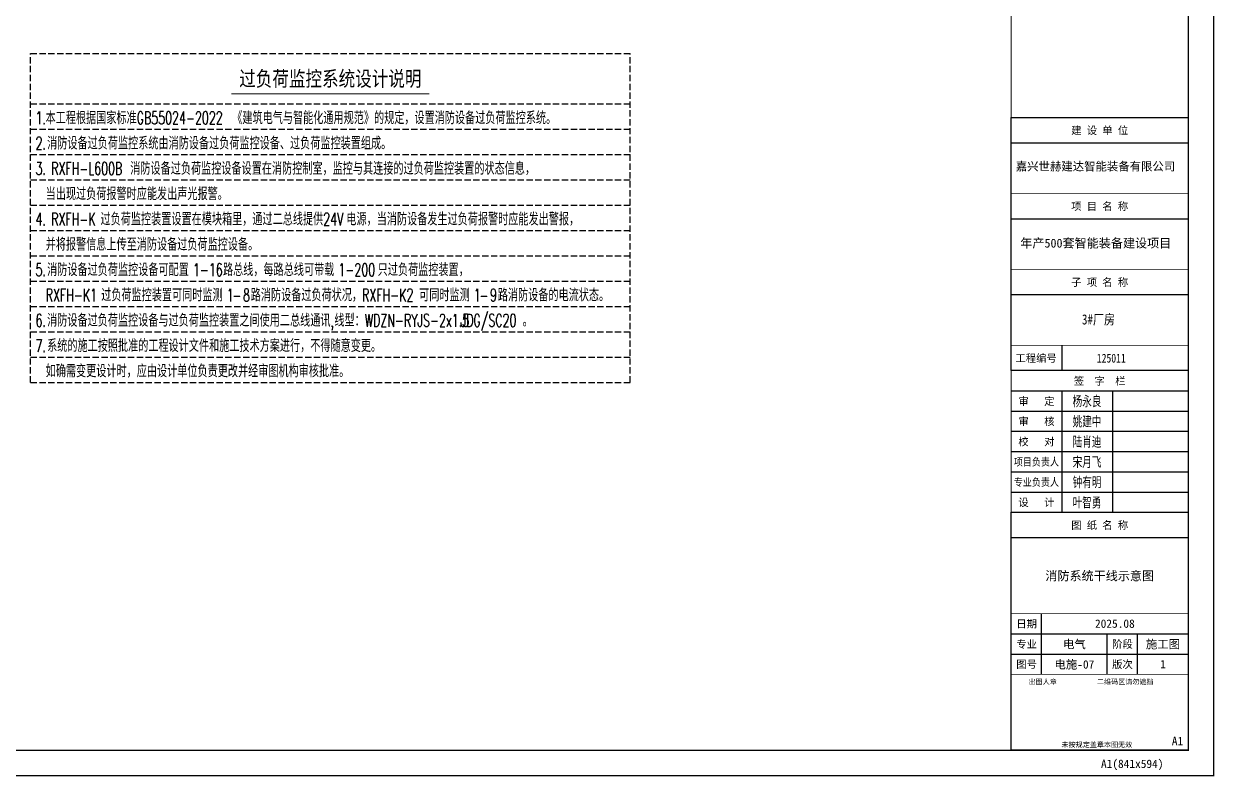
# Model space of a CAD drawing. Extents: x -1396510 to 1250330, y -1892470 to 1623980.
# Drawn here: x -518861 to -471815, y -1485155 to -1455430 of the extents above; entities that cross this region are included whole.
import ezdxf
from ezdxf.enums import TextEntityAlignment as Align

# ---------------------------------------------------------------- set-up
doc = ezdxf.new("R2010")
doc.units = 0
doc.header["$LTSCALE"] = 1000
doc.header["$MEASUREMENT"] = 0
doc.linetypes.add('DASH', pattern=[0.35, 0.25, -0.1])
doc.layers.get('Defpoints').update_dxf_attribs({"color": 210})
for name, color, linetype in [('0-cxFrame', 155, 'Continuous'), ('qianming', 155, 'Continuous'), ('TEL_TEXT', 7, 'Continuous'), ('经纶图框—文字', 3, 'Continuous')]:
    doc.layers.add(name, color=color, linetype=linetype)
doc.layers.add('0-cxText', color=131, linetype='Continuous', lineweight=25)
doc.styles.add('_TEL_DIM', font='SIMPLEX', dxfattribs={"width": 0.8, "height": 3.5, "bigfont": 'HZTXT'})
doc.styles.add('BZHZ', font='bzxw', dxfattribs={"width": 0.8, "bigfont": 'bzhz'})
doc.styles.add('cx_biaoti', font='')
doc.styles.add('cx_tuming', font='simhei.ttf')
doc.styles.add('cx_tuqian1', font='')
doc.styles.add('TKJY_宋体', font='', dxfattribs={"width": 0.8})
doc.styles.add('宋体', font='')
doc.styles.add('黑体', font='simhei.ttf', dxfattribs={"height": 12})
doc.styles.get('cx_biaoti').set_extended_font_data('SimSun')
doc.styles.get('cx_tuqian1').set_extended_font_data('SimSun')
doc.styles.get('TKJY_宋体').set_extended_font_data('SimSun')
doc.styles.get('宋体').set_extended_font_data('SimSun')

# ---------------------------------------------------------------- blocks, each defined once
blk = doc.blocks.new('zjcx_lan_qianzi(Dragon)')
for p, q in [((-7000, 4800), (0, 4800)), ((-5000, 4800), (-5000, 0)), ((-3000, 4800), (-3000, 0)), ((-7000, 4000), (0, 4000)), ((-7000, 3200), (0, 3200)), ((-7000, 2400), (0, 2400)), ((-7000, 1600), (0, 1600)), ((-7000, 800), (0, 800))]:
    blk.add_line(p, q)
at = {"const_width": 30}
blk.add_lwpolyline([(-7000, 5600), (0, 5600)], dxfattribs=at)
blk.add_lwpolyline([(-7000, 5600), (0, 5600), (0, 0), (-7000, 0)], close=True, dxfattribs=at)
at = {"style": 'cx_biaoti'}
for s, p in [('签  字  栏', (-3500, 5200)), ('审   定', (-6000, 4400)), ('审   核', (-6000, 3600)), ('校   对', (-6000, 2800)), ('设   计', (-6000, 400))]:
    blk.add_text(s, height=300, dxfattribs=at).set_placement(p, align=Align.MIDDLE)
at = {"style": 'cx_biaoti', "width": 0.85}
for s, p in [('项目负责人', (-6000, 2000)), ('专业负责人', (-6000, 1200))]:
    blk.add_text(s, height=300, dxfattribs=at).set_placement(p, align=Align.MIDDLE)
blk = doc.blocks.new('T-签字(Dragon)')
at = {"layer": '0-cxFrame'}
blk.add_blockref('zjcx_lan_qianzi(Dragon)', (0, 0), dxfattribs=at)
at = {"layer": 'qianming', "style": 'BZHZ', "width": 0.8}
for s, p in [('杨永良', (-4000, 4400)), ('姚建中', (-4000, 3600)), ('陆肖迪', (-4000, 2800)), ('宋月飞', (-4000, 2000)), ('钟有明', (-4000, 1200)), ('叶智勇', (-4000, 400))]:
    blk.add_text(s, height=450, dxfattribs=at).set_placement(p, align=Align.MIDDLE)
blk = doc.blocks.new('zjcx_lan_tuming(Dragon)')
for p, q in [((-7000, 8400), (0, 8400)), ((-5800, 3000), (-5800, 5400)), ((-7000, 4600), (0, 4600)), ((-3200, 3000), (-3200, 4600)), ((-2000, 3000), (-2000, 4600)), ((-7000, 3800), (0, 3800))]:
    blk.add_line(p, q)
at = {"const_width": 30}
for points in [[(-7000, 9400), (0, 9400)], [(-7000, 5400), (0, 5400)], [(-7000, 3000), (0, 3000)], [(-7000, 0), (0, 0)]]:
    blk.add_lwpolyline(points, dxfattribs=at)
blk.add_lwpolyline([(-7000, 9400), (0, 9400), (0, 0), (-7000, 0)], close=True)
at = {"style": 'cx_biaoti'}
for s, p in [('图 纸 名 称', (-3500, 8900)), ('日期', (-6388, 5000)), ('专业', (-6388, 4200)), ('阶段', (-2600, 4200)), ('图号', (-6388, 3400)), ('版次', (-2600, 3400))]:
    blk.add_text(s, height=300, dxfattribs=at).set_placement(p, align=Align.MIDDLE)
for s, p in [('出图人章', (-6316, 2607)), ('二维码区请勿遮挡', (-3609, 2607)), ('未按规定盖章本图无效', (-5013, 120))]:
    blk.add_text(s, height=200, dxfattribs=at).set_placement(p)
blk = doc.blocks.new('T-图签(Dragon)')
blk.add_blockref('zjcx_lan_tuming(Dragon)', (0, 0))
at = {"color": 3, "style": 'cx_biaoti'}
for s, p in [('2025.08', (-2900, 5000)), ('电气', (-4500, 4200)), ('施工图', (-1000, 4200))]:
    blk.add_text(s, height=330, dxfattribs=at).set_placement(p, align=Align.MIDDLE)
blk = doc.blocks.new('zjcx_lan_xiangmu(Dragon)')
for p, q in [((-7000, 9000), (0, 9000)), ((-7000, 6000), (0, 6000)), ((-7000, 3000), (0, 3000)), ((-5000, 1000), (-5000, 0))]:
    blk.add_line(p, q)
at = {"const_width": 30}
for points in [[(-7000, 10000), (0, 10000)], [(-7000, 7000), (0, 7000)], [(-7000, 7000), (0, 7000)], [(-7000, 4000), (0, 4000)], [(-7000, 4000), (0, 4000)], [(-7000, 1000), (0, 1000)], [(-7000, 0), (0, 0)]]:
    blk.add_lwpolyline(points, dxfattribs=at)
blk.add_lwpolyline([(-7000, 10000), (0, 10000), (0, 0), (-7000, 0)], close=True)
at = {"style": 'cx_biaoti'}
for s, p in [('建 设 单 位', (-3500, 9500)), ('项 目 名 称', (-3500, 6500)), ('子 项 名 称', (-3500, 3500)), ('工程编号', (-6013, 500))]:
    blk.add_text(s, height=300, dxfattribs=at).set_placement(p, align=Align.MIDDLE)
blk = doc.blocks.new('T-项目(Dragon)')
blk.add_blockref('zjcx_lan_xiangmu(Dragon)', (0, 0))
at = {"color": 3, "style": 'cx_tuming'}
for s, height, p in [('嘉兴世赫建达智能装备有限公司', 330, (-6816, 7901)), ('年产500套智能装备建设项目 ', 350, (-6638, 4859))]:
    blk.add_text(s, height=height, dxfattribs=at).set_placement(p)
at = {"layer": '经纶图框—文字', "color": 4, "style": 'TKJY_宋体', "width": 0.8}
blk.add_text('125011', height=350, dxfattribs=at).set_placement((-3042, 316), align=Align.CENTER)
blk = doc.blocks.new('zjcx_T1(Dragon)')
at = {"layer": '0-cxFrame', "const_width": 50}
blk.add_lwpolyline([(-7000, 0), (0, 0), (0, 57400), (-7000, 57400)], close=True, dxfattribs=at)
at = {"layer": '0-cxFrame'}
for name, p in [('T-项目(Dragon)', (0, 15000)), ('T-签字(Dragon)', (0, 9400)), ('T-图签(Dragon)', (0, 0))]:
    blk.add_blockref(name, p, dxfattribs=at)
blk = doc.blocks.new('TK22.A1 L(Dragon)')
at = {"layer": '0-cxFrame', "color": 7, "const_width": 0.5}
blk.add_lwpolyline([(0, 0), (-841, 0), (-841, 594), (0, 594)], close=True, dxfattribs=at)
at = {"layer": '0-cxFrame', "const_width": 0.5}
for points in [[(-80, 10), (-821, 10), (-821, 584), (-80, 584)], [(-10, 10), (-80, 10), (-80, 584), (-10, 584)]]:
    blk.add_lwpolyline(points, close=True, dxfattribs=at)
at = {"layer": '0-cxFrame', "xscale": 0.01, "yscale": 0.01, "zscale": 0.01}
blk.add_blockref('zjcx_T1(Dragon)', (-10, 10), dxfattribs=at)
at = {"style": '黑体', "flags": 4}
blk.add_attdef('图幅', text='', height=3.3, dxfattribs=at).set_placement((-40, 3), align=Align.RIGHT)
at = {"layer": '0-cxFrame', "style": '黑体'}
blk.add_text('(841x594)', height=3.3, dxfattribs=at).set_placement((-40, 3))
at = {"layer": '0-cxText', "flags": 4}
for tag, height, style, p in [('建设单位', 3.5, 'cx_tuming', (-45, 240)), ('项目名称', 3.5, 'cx_tuming', (-45, 210)), ('子项名称', 3.5, 'cx_tuming', (-45, 180)), ('工程编号', 3.3, 'cx_tuqian1', (-35, 165)), ('图名1', 3.5, 'cx_tuming', (-45, 87)), ('图名2', 3.5, 'cx_tuming', (-45, 79)), ('图名3', 3.5, 'cx_tuming', (-45, 71)), ('出图日期', 3.3, 'cx_tuqian1', (-39, 60)), ('专业', 3.3, 'cx_tuqian1', (-55, 52)), ('图号', 3.3, 'cx_tuqian1', (-55, 44)), ('版次', 3.3, 'cx_tuqian1', (-20, 44))]:
    blk.add_attdef(tag, text='', height=height, dxfattribs=dict(at, style=style)).set_placement(p, align=Align.MIDDLE)
at = {"layer": 'Defpoints', "color": 6, "flags": 4}
for tag, height, style, p in [('tufu', 3.3, '黑体', (-12, 12)), ('dwfname', 4, 'cx_tuqian1', (-80, 3))]:
    blk.add_attdef(tag, text='', height=height, dxfattribs=dict(at, style=style)).set_placement(p, align=Align.RIGHT)

msp = doc.modelspace()

# ---------------------------------------------------------------- linework, layer by layer
at = {"color": 8, "linetype": 'DASH'}
for p, q in [((-518596.2, -1456596.4), (-494896.2, -1456596.4)), ((-518596.2, -1469596.4), (-518596.2, -1456596.4)), ((-494896.2, -1469596.4), (-494896.2, -1456596.4)), ((-518596.2, -1458596.4), (-494896.2, -1458596.4)), ((-518596.2, -1459596.4), (-494896.2, -1459596.4)), ((-518596.2, -1460596.4), (-494896.2, -1460596.4)), ((-518596.2, -1461596.4), (-494896.2, -1461596.4)), ((-518596.2, -1462596.4), (-494896.2, -1462596.4)), ((-518596.2, -1463596.4), (-494896.2, -1463596.4)), ((-518596.2, -1464596.4), (-494896.2, -1464596.4)), ((-518596.2, -1465596.4), (-494896.2, -1465596.4)), ((-518596.2, -1466596.4), (-494896.2, -1466596.4)), ((-518596.2, -1467596.4), (-494896.2, -1467596.4)), ((-518596.2, -1468596.4), (-494896.2, -1468596.4)), ((-518596.2, -1469596.4), (-494896.2, -1469596.4))]:
    msp.add_line(p, q, dxfattribs=at)
at = {"layer": 'TEL_TEXT', "const_width": 50}
msp.add_lwpolyline([(-510654.1, -1458196.4), (-502838.4, -1458196.4)], dxfattribs=at)

# ---------------------------------------------------------------- block references
at = {"layer": '0-cxFrame'}
ref = msp.add_blockref('TK22.A1 L(Dragon)', (-471840, -1485130), dxfattribs=dict(at, xscale=100, yscale=100, zscale=100))
ref.add_attrib('图名2', '消防系统干线示意图', dxfattribs={"layer": '0-cxText', "height": 350, "style": 'cx_tuming'}).set_placement((-476340, -1477230), align=Align.MIDDLE)
ref.add_attrib('图号', '电施-07', dxfattribs={"layer": '0-cxText', "height": 330, "style": 'cx_tuqian1'}).set_placement((-477340, -1480730), align=Align.MIDDLE)
ref.add_attrib('版次', '1', dxfattribs={"layer": '0-cxText', "height": 330, "style": 'cx_tuqian1'}).set_placement((-473840, -1480730), align=Align.MIDDLE)
ref.add_attrib('图幅', 'A1', dxfattribs={"layer": '0', "height": 330, "style": '黑体'}).set_placement((-475840, -1484830), align=Align.RIGHT)
ref.add_attrib('tufu', 'A1', dxfattribs={"layer": 'Defpoints', "color": 6, "height": 330, "style": '黑体'}).set_placement((-473040, -1483930), align=Align.RIGHT)

# ---------------------------------------------------------------- texts
at = {"layer": 'TEL_TEXT', "style": '宋体', "width": 0.8}
msp.add_text('过负荷监控系统设计说明', height=600, dxfattribs=at).set_placement((-506746.2, -1457896.4), align=Align.CENTER)
at = {"layer": 'TEL_TEXT', "style": '_TEL_DIM'}
for s, width, p in [('本工程根据国家标准', 0.8, (-518000, -1459396.4)), ('《建筑电气与智能化通用规范》的规定，设置消防设备过负荷监控系统。', 0.8, (-510621, -1459396.4)), ('1.', 0.64, (-518396.2, -1459396.4)), ('GB55024-2022', 0.64, (-514400, -1459396.4)), ('2.', 0.64, (-518396.2, -1460396.4)), ('消防设备过负荷监控系统由消防设备过负荷监控设备、过负荷监控装置组成。', 0.8, (-517939.1, -1460396.4)), ('3.', 0.64, (-518396.2, -1461396.4)), ('RXFH-L600B', 0.64, (-517777.8, -1461396.4)), ('消防设备过负荷监控设备设置在消防控制室，监控与其连接的过负荷监控装置的状态信息，', 0.8, (-514654, -1461396.4)), ('当出现过负荷报警时应能发出声光报警。', 0.8, (-517996.2, -1462396.4)), ('4.', 0.64, (-518396.2, -1463396.4)), ('RXFH-K', 0.64, (-517777.8, -1463396.4)), ('过负荷监控装置设置在模块箱里，通过二总线提供', 0.8, (-515827.4, -1463396.4)), ('24V', 0.64, (-507027.4, -1463396.4)), ('电源，当消防设备发生过负荷报警时应能发出警报，', 0.8, (-506113.1, -1463396.4)), ('并将报警信息上传至消防设备过负荷监控设备。', 0.8, (-517996.2, -1464396.4)), ('5.', 0.64, (-518396.2, -1465396.4)), ('消防设备过负荷监控设备可配置', 0.8, (-517939.1, -1465396.4)), ('1-16', 0.64, (-512177.8, -1465396.4)), ('路总线，每路总线可带载', 0.8, (-510989.3, -1465396.4)), ('1-200', 0.64, (-506428, -1465396.4)), ('只过负荷监控装置，', 0.8, (-504873.7, -1465396.4)), ('RXFH-K1', 0.64, (-517996.2, -1466396.4)), ('过负荷监控装置可同时监测', 0.8, (-515801.9, -1466396.4)), ('1', 0.64, (-510840.7, -1466396.4)), ('8', 0.64, (-510196.9, -1466396.4)), ('路消防设备过负荷状况，', 0.8, (-509892.1, -1466396.4)), ('RXFH-K2', 0.64, (-505492.1, -1466396.4)), ('可同时监测', 0.8, (-503236.9, -1466396.4)), ('1', 0.64, (-501075.6, -1466396.4)), ('9', 0.64, (-500431.8, -1466396.4)), ('路消防设备的电流状态。', 0.8, (-500127, -1466396.4)), ('—', 0.8, (-510596.9, -1466396.4)), ('—', 0.8, (-500831.8, -1466396.4)), ('消防设备过负荷监控设备与过负荷监控装置之间使用二总线通讯', 0.8, (-517939.1, -1467396.4)), ('线型：', 0.8, (-506586.7, -1467396.4)), ('JDG/SC20', 0.64, (-501598.8, -1467396.4)), ('6.', 0.64, (-518396.2, -1467396.4)), (',', 0.64, (-506739.1, -1467396.4)), ('WDZN-RYJS-2x1.5', 0.64, (-505386.7, -1467396.4)), ('。', 0.8, (-499145.4, -1467396.4)), ('7.', 0.64, (-518396.2, -1468396.4)), ('系统的施工按照批准的工程设计文件和施工技术方案进行，不得随意变更。', 0.8, (-517939.1, -1468396.4)), ('如确需变更设计时，应由设计单位负责更改并经审图机构审核批准。', 0.8, (-517996.2, -1469396.4))]:
    msp.add_text(s, height=500, dxfattribs=dict(at, width=width)).set_placement(p)
at = {"layer": '经纶图框—文字', "style": 'TKJY_宋体', "width": 0.8}
msp.add_text('3#厂房', height=400, dxfattribs=at).set_placement((-476387.3, -1467308.3), align=Align.CENTER)

doc.saveas('drawing.dxf')
